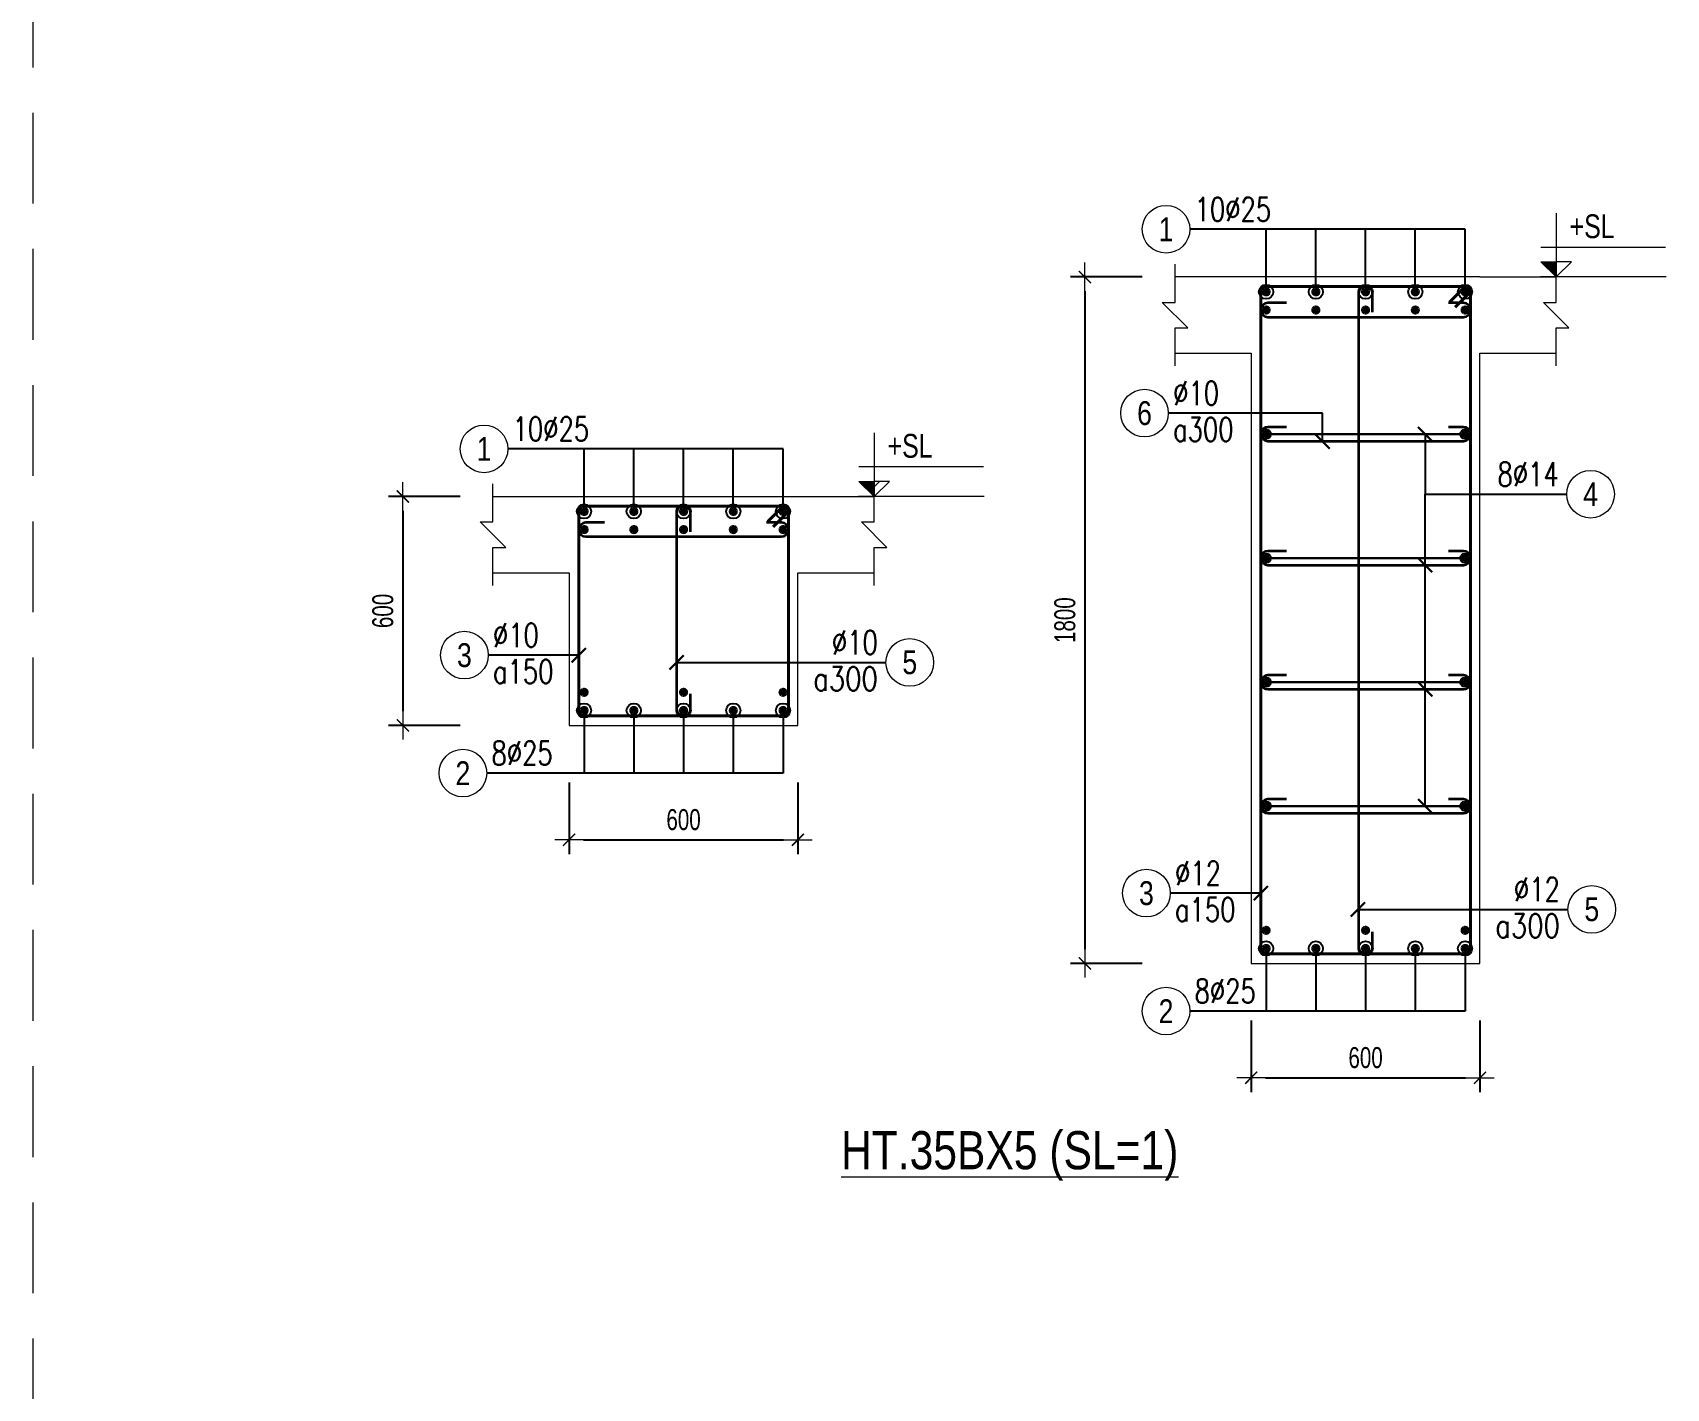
# Model space of a CAD drawing. Header units: millimetres. Extents: x 225489 to 327520, y -235866 to -221866.
# Drawn here: x 301372 to 305658, y -229497 to -225942 of the extents above; entities that cross this region are included whole.
import ezdxf
from ezdxf.enums import TextEntityAlignment as Align

# ---------------------------------------------------------------- set-up
doc = ezdxf.new("R2010")
doc.units = ezdxf.units.MM
doc.header["$PDMODE"] = 3
doc.linetypes.add('HIDDEN2', pattern=[4.762499999999999, 3.175, -1.5875])
doc.layers.get('0').update_dxf_attribs({"lineweight": 20})
doc.layers.get('Defpoints').update_dxf_attribs({"color": 151, "lineweight": 9})
for name, color, linetype, lineweight in [('NDC_S_ANNO', 7, 'Continuous', 20), ('NDC_S_CONTINUOUS', 3, 'Continuous', 20), ('NDC_S_DIM', 1, 'Continuous', 15), ('NDC_S_HIDDEN', 8, 'HIDDEN2', 13), ('NDC_S_REBAR', 4, 'Continuous', 35), ('NDC_S_STIRRUP', 4, 'Continuous', 40), ('NDC_S_TEXT SYMBOL', 7, 'Continuous', 20), ('NDC_S_THIN LINE', 8, 'Continuous', 9), ('NDC_S_VN TEXT', 7, 'Continuous', 20)]:
    doc.layers.add(name, color=color, linetype=linetype, lineweight=lineweight)
doc.styles.add('ARIAL', font='arial.ttf', dxfattribs={"width": 0.8})
doc.styles.add('NDC_ANNO', font='', dxfattribs={"width": 0.8})
doc.styles.add('NDC_DIM', font='', dxfattribs={"width": 0.75})
doc.styles.add('NDC_EN TXT', font='romans.shx', dxfattribs={"width": 0.8})
doc.styles.get('NDC_ANNO').set_extended_font_data('Dotum')
doc.styles.get('NDC_DIM').set_extended_font_data('Dotum')
doc.dimstyles.new('NDC_dim_25', dxfattribs={"dimscale": 25, "dimtxt": 2.2, "dimasz": 1.5, "dimexe": 1.5, "dimexo": 2.5, "dimgap": 1, "dimtad": 1, "dimdec": 0, "dimzin": 0, "dimdsep": 46, "dimtxsty": 'NDC_DIM', "dimblk": 'DIMMARK', "dimcen": 0.09, "dimdle": 1.2, "dimclrd": 1, "dimclre": 1, "dimclrt": 3, "dimadec": 0, "dimazin": 0, "dimtfac": 1, "dimtdec": 0, "dimtix": 1, "dimtofl": 0, "dimtmove": 0, "dimatfit": 3, "dimfxl": 6, "dimfxlon": 1, "dimtolj": 1, "dimtzin": 0, "dimarcsym": 0})

# ---------------------------------------------------------------- blocks, each defined once
blk = doc.blocks.new('DIMMARK')
at = {"layer": 'NDC_S_DIM', "color": 1}
blk.add_line((-1.5, 0), (1, 0), dxfattribs=at)
at = {"layer": 'NDC_S_DIM', "color": 2, "const_width": 0.1}
blk.add_lwpolyline([(-0.4242640687119285, -0.4242640687119285), (0.4242640687119285, 0.4242640687119285)], dxfattribs=at)
blk = doc.blocks.new('kata_block_THEP')
at = {"layer": 'NDC_S_REBAR', "color": 0}
for p, q in [((-0.5, 0), (0.5, 0)), ((-0.3535533905960619, 0.353553390592424), (0.3535533905960619, -0.353553390592424)), ((0.3535533905960619, 0.353553390592424), (-0.3535533905960619, -0.353553390592424)), ((0, 0.5), (0, -0.5))]:
    blk.add_line(p, q, dxfattribs=at)
at = {"layer": 'NDC_S_REBAR', "color": 0, "const_width": 0.08333333333333334}
blk.add_lwpolyline([(-0.5, -1.818989403545856e-12, 1), (0.5000000000145519, -1.818989403545856e-12, 1), (-0.5, -1.818989403545856e-12, 1)], format="xyb", dxfattribs=at)
blk = doc.blocks.new('kata_block_CT')
at = {"layer": 'NDC_S_ANNO'}
blk.add_hatch(color=3, dxfattribs=at).paths.add_polyline_path([(0, 1.596954857557648), (-1.612010908633238, 1.596954857557648), (0, 0)])
at = {"layer": 'NDC_S_ANNO', "ltscale": 50}
h = blk.add_hatch(dxfattribs=at)
h.set_pattern_fill('ANSI31', color=256, scale=1.406250541793835, style=0)
h.set_pattern_definition([(45.00000000000001, (0, 5.456968210637569e-12), (-3.157122508925224, 3.157122508925225), [])])
h.paths.add_polyline_path([(0, 1.596954857557648), (0, 0), (1.612010908924276, 1.596954857557648)])
for p, q in [((-1.592704896858777, 3.140833880479477), (11.46947077315417, 3.140833880479477)), ((11.56125648126181, 5.456968210637569e-12), (-1.63869572513795, 5.456968210637569e-12))]:
    blk.add_line(p, q, dxfattribs=at)
for points in [[(0, 6.69495074864426), (0, 0)], [(0, 0), (-1.612010908924276, 1.596954857557648), (0, 1.596954857557648)], [(0, 0), (1.612010908924276, 1.596954857557648), (0, 1.596954857557648)]]:
    blk.add_lwpolyline(points, dxfattribs=at)
at = {"layer": 'NDC_S_ANNO', "color": 8, "ltscale": 50}
blk.add_lwpolyline([(0, 0), (-1.612010908633238, 1.596954857557648), (0, 1.596954857557648)], dxfattribs=at)
at = {"layer": 'NDC_S_TEXT SYMBOL', "color": 3, "style": 'NDC_ANNO', "width": 0.8}
blk.add_attdef('CT', (1.409564409346785, 4.068271311703938), '', height=2.5, dxfattribs=at)
blk = doc.blocks.new('*D284')
at = {"layer": 'Defpoints', "color": 0, "transparency": 16777216}
for p in [(304568.9384461585, -228382.7214923725), (305168.9384461585, -228382.7214923725), (305168.9384461585, -228682.7214923725)]:
    blk.add_point(p, dxfattribs=at)
at = {"layer": 'NDC_S_DIM', "color": 1, "lineweight": -2, "transparency": 16777216}
for p, q in [((304568.9384461585, -228532.7214923725), (304568.9384461585, -228720.2214923725)), ((305168.9384461585, -228532.7214923725), (305168.9384461585, -228720.2214923725)), ((304606.4384461585, -228682.7214923725), (305131.4384461585, -228682.7214923725))]:
    blk.add_line(p, q, dxfattribs=at)
at = {"layer": 'NDC_S_DIM', "color": 1, "lineweight": -2, "transparency": 16777216, "xscale": 37.5, "yscale": 37.5, "zscale": 37.5, "rotation": 180}
blk.add_blockref('DIMMARK', (304568.9384461585, -228682.7214923725), dxfattribs=at)
at = {"layer": 'NDC_S_DIM', "color": 1, "lineweight": -2, "transparency": 16777216, "xscale": 37.5, "yscale": 37.5, "zscale": 37.5}
blk.add_blockref('DIMMARK', (305168.9384461585, -228682.7214923725), dxfattribs=at)
at = {"layer": 'NDC_S_DIM', "color": 3, "transparency": 16777216, "insert": (304868.9384461585, -228630.2214923725), "char_height": 55.00000000000001, "attachment_point": 5, "style": 'NDC_DIM'}
blk.add_mtext('\\A1;600', dxfattribs=at)
blk = doc.blocks.new('*D285')
at = {"layer": 'Defpoints', "color": 0, "transparency": 16777216}
for p in [(304638.6115707029, -226582.7214923725), (304132.6115707029, -228382.7214923725), (304638.6115707029, -228382.7214923725)]:
    blk.add_point(p, dxfattribs=at)
at = {"layer": 'NDC_S_DIM', "color": 1, "lineweight": -2, "transparency": 16777216}
for p, q in [((304282.6115707029, -226582.7214923725), (304095.1115707029, -226582.7214923725)), ((304132.6115707029, -226620.2214923725), (304132.6115707029, -228345.2214923725)), ((304282.6115707029, -228382.7214923725), (304095.1115707029, -228382.7214923725))]:
    blk.add_line(p, q, dxfattribs=at)
at = {"layer": 'NDC_S_DIM', "color": 1, "lineweight": -2, "transparency": 16777216, "xscale": 37.5, "yscale": 37.5, "zscale": 37.5}
for p, rotation in [((304132.6115707029, -226582.7214923725), 90), ((304132.6115707029, -228382.7214923725), 270)]:
    blk.add_blockref('DIMMARK', p, dxfattribs=dict(at, rotation=rotation))
at = {"layer": 'NDC_S_DIM', "color": 3, "transparency": 16777216, "insert": (304080.1115707029, -227482.7214923725), "char_height": 55.00000000000001, "attachment_point": 5, "rotation": 90, "style": 'NDC_DIM'}
blk.add_mtext('\\A1;1800', dxfattribs=at)
blk = doc.blocks.new('*U11')
blk.add_circle((-2.5, 0), 2.5)
at = {"layer": 'NDC_S_VN TEXT', "color": 3, "style": 'NDC_EN TXT', "width": 0.75}
blk.add_attdef('DK1', (0.5, 0.8455043070534884), '', height=2.5, dxfattribs=at)
at = {"layer": 'NDC_S_VN TEXT', "color": 7, "style": 'ARIAL', "width": 0.8}
blk.add_attdef('SH2', text='', height=2.5, dxfattribs=at).set_placement((-2.5, 0), align=Align.MIDDLE)
blk = doc.blocks.new('*U12')
blk.add_circle((-2.5, 0), 2.5)
at = {"layer": 'NDC_S_VN TEXT', "color": 3, "style": 'NDC_EN TXT', "width": 0.75}
for tag, p in [('DK1', (0.5, 0.8455043070534884)), ('KC1', (0.5, -2.972544307831413))]:
    blk.add_attdef(tag, p, '', height=2.5, dxfattribs=at)
at = {"layer": 'NDC_S_VN TEXT', "color": 7, "style": 'ARIAL', "width": 0.8}
blk.add_attdef('SH2', text='', height=2.5, dxfattribs=at).set_placement((-2.5, 0), align=Align.MIDDLE)
blk = doc.blocks.new('*U10')
blk.add_circle((2.5, 0), 2.5)
at = {"layer": 'NDC_S_VN TEXT', "color": 3, "style": 'NDC_EN TXT', "width": 0.75}
blk.add_attdef('DK2', text='', height=2.5, dxfattribs=at).set_placement((-0.85, 0.8455043070534884), align=Align.RIGHT)
at = {"layer": 'NDC_S_VN TEXT', "color": 7, "style": 'ARIAL', "width": 0.8}
blk.add_attdef('SH3', text='', height=2.5, dxfattribs=at).set_placement((2.5, 0), align=Align.MIDDLE)
blk = doc.blocks.new('*U15')
blk.add_circle((2.5, 0), 2.5)
at = {"layer": 'NDC_S_VN TEXT', "color": 3, "style": 'NDC_EN TXT'}
for tag, width, p in [('DK2', 0.75, (-0.85, 0.8455043070534884)), ('KC2', 0.8, (-0.85, -2.972544307831413))]:
    blk.add_attdef(tag, text='', height=2.5, dxfattribs=dict(at, width=width)).set_placement(p, align=Align.RIGHT)
at = {"layer": 'NDC_S_VN TEXT', "color": 7, "style": 'ARIAL', "width": 0.8}
blk.add_attdef('SH3', text='', height=2.5, dxfattribs=at).set_placement((2.5, 0), align=Align.MIDDLE)
blk = doc.blocks.new('kata_block_TD')
at = {"color": 6, "linetype": 'ByBlock', "lineweight": -2, "style": 'ARIAL', "width": 0.8}
blk.add_attdef('SECTDET2', text='', height=5, dxfattribs=at).set_placement((0, 7.970649532882817), align=Align.CENTER)
at = {"color": 0, "linetype": 'ByBlock', "lineweight": -2, "style": 'ARIAL', "width": 0.8}
blk.add_attdef('SECTDET1', text='', height=5, dxfattribs=at).set_placement((0, 1.470649532882817), align=Align.CENTER)
at = {"color": 3, "lineweight": 25, "style": 'ARIAL', "width": 0.8}
blk.add_attdef('SSCALE', text='', height=2.5, dxfattribs=at).set_placement((0, -3.998868953555331), align=Align.CENTER)
blk = doc.blocks.new('*D286')
at = {"layer": 'Defpoints', "color": 0, "transparency": 16777216}
for p in [(302779.5739963371, -227758.6206376259), (303379.5739963371, -227758.6206376259), (303379.5739963371, -228058.6206376259)]:
    blk.add_point(p, dxfattribs=at)
at = {"layer": 'NDC_S_DIM', "color": 1, "lineweight": -2, "transparency": 16777216}
for p, q in [((302779.5739963371, -227908.6206376259), (302779.5739963371, -228096.1206376259)), ((303379.5739963371, -227908.6206376259), (303379.5739963371, -228096.1206376259)), ((302817.0739963371, -228058.6206376259), (303342.0739963371, -228058.6206376259))]:
    blk.add_line(p, q, dxfattribs=at)
at = {"layer": 'NDC_S_DIM', "color": 1, "lineweight": -2, "transparency": 16777216, "xscale": 37.5, "yscale": 37.5, "zscale": 37.5, "rotation": 180}
blk.add_blockref('DIMMARK', (302779.5739963371, -228058.6206376259), dxfattribs=at)
at = {"layer": 'NDC_S_DIM', "color": 1, "lineweight": -2, "transparency": 16777216, "xscale": 37.5, "yscale": 37.5, "zscale": 37.5}
blk.add_blockref('DIMMARK', (303379.5739963371, -228058.6206376259), dxfattribs=at)
at = {"layer": 'NDC_S_DIM', "color": 3, "transparency": 16777216, "insert": (303079.5739963371, -228006.1206376259), "char_height": 55.00000000000001, "attachment_point": 5, "style": 'NDC_DIM'}
blk.add_mtext('\\A1;600', dxfattribs=at)
blk = doc.blocks.new('*D287')
at = {"layer": 'Defpoints', "color": 0, "transparency": 16777216}
for p in [(302849.2471208815, -227158.6206376259), (302343.2471208815, -227758.6206376259), (302849.2471208815, -227758.6206376259)]:
    blk.add_point(p, dxfattribs=at)
at = {"layer": 'NDC_S_DIM', "color": 1, "lineweight": -2, "transparency": 16777216}
for p, q in [((302493.2471208815, -227158.6206376259), (302305.7471208815, -227158.6206376259)), ((302343.2471208815, -227196.1206376259), (302343.2471208815, -227721.1206376259)), ((302493.2471208815, -227758.6206376259), (302305.7471208815, -227758.6206376259))]:
    blk.add_line(p, q, dxfattribs=at)
at = {"layer": 'NDC_S_DIM', "color": 1, "lineweight": -2, "transparency": 16777216, "xscale": 37.5, "yscale": 37.5, "zscale": 37.5}
for p, rotation in [((302343.2471208815, -227158.6206376259), 90), ((302343.2471208815, -227758.6206376259), 270)]:
    blk.add_blockref('DIMMARK', p, dxfattribs=dict(at, rotation=rotation))
at = {"layer": 'NDC_S_DIM', "color": 3, "transparency": 16777216, "insert": (302290.7471208815, -227458.6206376259), "char_height": 55.00000000000001, "attachment_point": 5, "rotation": 90, "style": 'NDC_DIM'}
blk.add_mtext('\\A1;600', dxfattribs=at)

msp = doc.modelspace()

# ---------------------------------------------------------------- linework, layer by layer
at = {"layer": 'NDC_S_CONTINUOUS'}
for points in [[(305168.9384461585, -226582.7214923725), (305168.9384461585, -226582.7214923725), (304568.9384461585, -226582.7214923725), (304568.9384461585, -226582.7214923725), (304368.9384461585, -226582.7214923725)], [(305168.9384461585, -226582.7214923725), (305368.9384461585, -226582.7214923725)], [(304368.9384461585, -226782.7214923725), (304568.9384461585, -226782.7214923725), (304568.9384461585, -228382.7214923725), (305168.9384461585, -228382.7214923725), (305168.9384461585, -226782.7214923725)], [(305168.9384461585, -226782.7214923725), (305368.9384461585, -226782.7214923725)], [(302579.5739963371, -227158.6206376259), (302779.5739963371, -227158.6206376259), (302779.5739963371, -227158.6206376259), (303379.5739963371, -227158.6206376259), (303379.5739963371, -227158.6206376259), (303579.5739963371, -227158.6206376259)], [(302579.5739963371, -227358.6206376259), (302779.5739963371, -227358.6206376259), (302779.5739963371, -227758.6206376259), (303379.5739963371, -227758.6206376259), (303379.5739963371, -227358.6206376259), (303579.5739963371, -227358.6206376259)]]:
    msp.add_lwpolyline(points, dxfattribs=at)
at = {"layer": 'NDC_S_HIDDEN', "ltscale": 75}
msp.add_line((301371.9401375494, -221865.8761660784), (301371.9401375494, -235865.8761660625), dxfattribs=at)
at = {"layer": 'NDC_S_REBAR'}
for points in [[(304887.3084882527, -226675.0661823059), (304887.3084882527, -226626.153012496, 0.9999999999999999), (304850.4444882526, -226626.153012496), (304850.4444882526, -228339.2894923725, 0.9999999999999999), (304887.3084882527, -228339.2894923725), (304887.3084882527, -228300.0326013637, -0.414213562)], [(304661.2836159684, -226651.0124430245), (304612.3704461586, -226651.0124430245, 0.9999999999999999), (304612.3704461586, -226687.8764430246), (305125.5064461585, -226687.8764430246, 0.9999999999999999), (305125.5064461585, -226651.0124430245), (305086.2495551497, -226651.0124430245, -0.414213562)], [(304661.2836159684, -226976.3399264253), (304612.3704461586, -226976.3399264253, 0.9999999999999999), (304612.3704461586, -227013.2039264254), (305125.5064461585, -227013.2039264254, 0.9999999999999999), (305125.5064461585, -226976.3399264253), (305086.2495551497, -226976.3399264253, -0.414213562)], [(303098.1389998678, -227250.9653275592), (303098.1389998678, -227202.0521577494, 0.9999999999999999), (303061.2749998678, -227202.0521577494), (303061.2749998678, -227715.1886376258, 0.9999999999999999), (303098.1389998678, -227715.1886376258), (303098.1389998678, -227675.931746617, -0.414213562)], [(302871.919166147, -227226.9115882779), (302823.0059963372, -227226.9115882779, 0.9999999999999999), (302823.0059963372, -227263.775588278), (303336.1419963371, -227263.775588278, 0.9999999999999999), (303336.1419963371, -227226.9115882779), (303296.8851053283, -227226.9115882779, -0.414213562)], [(304661.2836159684, -227301.667409826), (304612.3704461586, -227301.667409826, 0.9999999999999999), (304612.3704461586, -227338.531409826), (305125.5064461585, -227338.531409826, 0.9999999999999999), (305125.5064461585, -227301.667409826), (305086.2495551497, -227301.667409826, -0.414213562)], [(304661.2836159684, -227626.9948932266), (304612.3704461585, -227626.9948932266, 0.9999999999999999), (304612.3704461585, -227663.8588932266), (305125.5064461585, -227663.8588932266, 0.9999999999999999), (305125.5064461585, -227626.9948932266), (305086.2495551496, -227626.9948932266, -0.414213562)], [(304661.2836159683, -227952.3223766272), (304612.3704461585, -227952.3223766272, 0.9999999999999999), (304612.3704461585, -227989.1863766273), (305125.5064461584, -227989.1863766273, 0.9999999999999999), (305125.5064461584, -227952.3223766272), (305086.2495551496, -227952.3223766272, -0.414213562)]]:
    msp.add_lwpolyline(points, format="xyb", dxfattribs=at)
at = {"layer": 'NDC_S_STIRRUP'}
for points in [[(305089.9384461585, -226647.7214923725), (305129.9384461585, -226607.7214923725, -0.414213562), (305143.9384461585, -226621.7214923725), (305143.9384461585, -228343.7214923725, -0.414213562), (305129.9384461585, -228357.7214923725), (304607.9384461585, -228357.7214923725, -0.414213562), (304593.9384461585, -228343.7214923725), (304593.9384461585, -226621.7214923725, -0.414213562), (304607.9384461585, -226607.7214923725), (305129.9384461585, -226607.7214923725, -0.414213562), (305143.9384461585, -226621.7214923725), (305103.9384461585, -226661.7214923725)], [(303300.5739963371, -227223.6206376259), (303340.5739963371, -227183.6206376259, -0.414213562), (303354.5739963371, -227197.6206376259), (303354.5739963371, -227719.6206376259, -0.414213562), (303340.5739963371, -227733.6206376259), (302818.5739963371, -227733.6206376259, -0.414213562), (302804.5739963371, -227719.6206376259), (302804.5739963371, -227197.6206376259, -0.414213562), (302818.5739963371, -227183.6206376259), (303340.5739963371, -227183.6206376259, -0.414213562), (303354.5739963371, -227197.6206376259), (303314.5739963371, -227237.6206376259)]]:
    msp.add_lwpolyline(points, format="xyb", dxfattribs=at)
at = {"layer": 'NDC_S_THIN LINE'}
for points in [[(304368.9384461585, -226816.0548257059), (304368.9384461585, -226716.0548257059), (304402.2717794919, -226716.0548257059), (304335.6051128252, -226649.3881590392), (304368.9384461585, -226649.3881590392), (304368.9384461585, -226549.3881590392)], [(305368.9384461585, -226816.0548257059), (305368.9384461585, -226716.0548257059), (305402.2717794919, -226716.0548257059), (305335.6051128252, -226649.3881590392), (305368.9384461585, -226649.3881590392), (305368.9384461585, -226549.3881590392)], [(302579.5739963371, -227391.9539709592), (302579.5739963371, -227291.9539709592), (302612.9073296705, -227291.9539709592), (302546.2406630038, -227225.2873042925), (302579.5739963371, -227225.2873042925), (302579.5739963371, -227125.2873042925)], [(303579.5739963371, -227391.9539709592), (303579.5739963371, -227291.9539709592), (303612.9073296705, -227291.9539709592), (303546.2406630038, -227225.2873042925), (303579.5739963371, -227225.2873042925), (303579.5739963371, -227125.2873042925)]]:
    msp.add_lwpolyline(points, dxfattribs=at)

# ---------------------------------------------------------------- block references
at = {"layer": 'NDC_S_REBAR', "xscale": 22, "yscale": 22, "zscale": 22}
for p in [(304607.9384461585, -226621.7214923725), (304738.4384461585, -226621.7214923725), (304868.9384461585, -226621.7214923725), (304999.4384461585, -226621.7214923725), (305129.9384461585, -226621.7214923725), (304607.9384461585, -226669.4444430245), (304738.4384461585, -226669.4444430245), (304868.9384461585, -226669.4444430245), (304999.4384461585, -226669.4444430245), (305129.9384461585, -226669.4444430245), (304607.9384461585, -226994.7719264253), (305129.9384461585, -226994.7719264253), (302818.5739963371, -227197.6206376259), (302949.0739963371, -227197.6206376259), (303079.5739963371, -227197.6206376259), (303210.0739963371, -227197.6206376259), (303340.5739963371, -227197.6206376259), (302818.5739963371, -227245.3435882779), (302949.0739963371, -227245.3435882779), (303079.5739963371, -227245.3435882779), (303210.0739963371, -227245.3435882779), (303340.5739963371, -227245.3435882779), (304607.9384461585, -227320.099409826), (305129.9384461585, -227320.099409826), (302818.5739963371, -227671.9810052811), (303079.5739963371, -227671.9810052809), (303340.5739963371, -227671.9810052811), (304607.9384461585, -227645.4268932266), (305129.9384461585, -227645.4268932266), (302818.5739963371, -227719.6206376259), (302949.0739963371, -227719.6206376259), (303079.5739963371, -227719.6206376259), (303210.0739963371, -227719.6206376259), (303340.5739963371, -227719.6206376259), (304607.9384461584, -227970.7543766272), (305129.9384461584, -227970.7543766272), (304607.9384461585, -228296.0818600277), (304868.9384461585, -228296.0818600275), (305129.9384461585, -228296.0818600277), (304607.9384461585, -228343.7214923725), (304738.4384461585, -228343.7214923725), (304868.9384461585, -228343.7214923725), (304999.4384461585, -228343.7214923725), (305129.9384461585, -228343.7214923725)]:
    msp.add_blockref('kata_block_THEP', p, dxfattribs=at)
at = {"layer": 'NDC_S_THIN LINE', "xscale": 25, "yscale": 25, "zscale": 25}
for name, p, values in [('*U11', (304407.9384461585, -226457.7214923725), {'SH2': '1', 'DK1': '10%%c25'}), ('*U12', (304351.4384461585, -226939.7719264253), {'SH2': '6', 'DK1': '%%c10', 'KC1': 'a300'}), ('*U11', (302618.5739963371, -227033.6206376259), {'SH2': '1', 'DK1': '10%%c25'}), ('*U10', (305396.8286899561, -227152.355455781), {'SH3': '4', 'DK2': '8%%c14'}), ('*U12', (302567.0739963371, -227574.4413082355), {'SH2': '3', 'DK1': '%%c10', 'KC1': 'a150'}), ('*U15', (303610.6301952014, -227593.5369005127), {'SH3': '5', 'DK2': '%%c10', 'KC2': 'a300'}), ('*U11', (302563.1155484887, -227883.6206376259), {'SH2': '2', 'DK1': '8%%c25'}), ('*U12', (304356.4384461585, -228198.5421629821), {'SH2': '3', 'DK1': '%%c12', 'KC1': 'a150'}), ('*U15', (305399.9946450228, -228241.1886205519), {'SH3': '5', 'DK2': '%%c12', 'KC2': 'a300'}), ('*U11', (304407.9384461585, -228507.7214923725), {'SH2': '2', 'DK1': '8%%c25'})]:
    msp.add_blockref(name, p, dxfattribs=at).add_auto_attribs(values)
at = {"layer": 'NDC_S_VN TEXT', "xscale": 25, "yscale": 25, "zscale": 25}
for p in [(305368.9384461585, -226582.7214923725), (303579.5739963371, -227158.6206376259)]:
    msp.add_blockref('kata_block_CT', p, dxfattribs=at).add_auto_attribs({'CT': '+SL'})
at = {"layer": 'NDC_S_VN TEXT'}
ref = msp.add_blockref('kata_block_TD', (303935.2786692916, -228952.1870702374), dxfattribs=dict(at, xscale=20, yscale=20, zscale=20))
ref.add_attrib('SECTDET1', '%%uHT.35BX5 (SL=1)', dxfattribs={"layer": '0', "color": 0, "linetype": 'ByBlock', "lineweight": -2, "height": 100, "style": 'ARIAL', "width": 0.8}).set_placement((303935.2786692916, -228922.7740795798), align=Align.CENTER)

# ---------------------------------------------------------------- dimensions: what is measured, and where the dimension line sits
at = {"layer": 'NDC_S_DIM'}
for base, p1, p2, picture, middle in [((304132.6115707029, -228382.7214923725), (304638.6115707029, -226582.7214923725), (304638.6115707029, -228382.7214923725), '*D285', (304080.1115707029, -227482.7214923725)), ((302343.2471208815, -227758.6206376259), (302849.2471208815, -227158.6206376259), (302849.2471208815, -227758.6206376259), '*D287', (302290.7471208815, -227458.6206376259))]:
    dim = msp.add_linear_dim(base=base, p1=p1, p2=p2, angle=270, dimstyle='NDC_dim_25', dxfattribs=at)
    dim.commit()
    dim.dimension.update_dxf_attribs({"geometry": picture, "text_midpoint": middle})
for base, p1, p2, picture, middle in [((303379.5739963371, -228058.6206376259), (302779.5739963371, -227758.6206376259), (303379.5739963371, -227758.6206376259), '*D286', (303079.5739963371, -228006.1206376259)), ((305168.9384461585, -228682.7214923725), (304568.9384461585, -228382.7214923725), (305168.9384461585, -228382.7214923725), '*D284', (304868.9384461585, -228630.2214923725))]:
    dim = msp.add_linear_dim(base=base, p1=p1, p2=p2, dimstyle='NDC_dim_25', dxfattribs=at)
    dim.commit()
    dim.dimension.update_dxf_attribs({"geometry": picture, "text_midpoint": middle})

# ---------------------------------------------------------------- leaders
at = {"layer": 'NDC_S_THIN LINE'}
for points, override in [([(304607.9384461585, -226621.7214923725), (304607.9384461585, -226457.7214923725), (304407.9384461585, -226457.7214923725)], {"dimldrblk": 'DotBlank'}), ([(304738.4384461585, -226621.7214923725), (304738.4384461585, -226457.7214923725), (304407.9384461585, -226457.7214923725)], {"dimldrblk": 'DotBlank'}), ([(304868.9384461585, -226621.7214923725), (304868.9384461585, -226457.7214923725), (304407.9384461585, -226457.7214923725)], {"dimldrblk": 'DotBlank'}), ([(304999.4384461585, -226621.7214923725), (304999.4384461585, -226457.7214923725), (304407.9384461585, -226457.7214923725)], {"dimldrblk": 'DotBlank'}), ([(305129.9384461585, -226621.7214923725), (305129.9384461585, -226457.7214923725), (304407.9384461585, -226457.7214923725)], {"dimldrblk": 'DotBlank'}), ([(304756.2717794919, -227014.7719264253), (304756.2717794919, -226939.7719264253), (304351.4384461585, -226939.7719264253)], {"dimldrblk": 'ArchTick'}), ([(304607.9384461585, -226994.7719264253), (305135.9384461585, -226994.7719264253)], {"dimasz": 1, "dimldrblk": 'DotBlank'}), ([(305129.9384461585, -226994.7719264253), (304607.9384461585, -226994.7719264253)], {"dimasz": 1, "dimldrblk": 'DotBlank'}), ([(305025.3571439799, -226994.7719264253), (305025.3571439799, -227152.355455781), (305396.8286899561, -227152.355455781)], {"dimldrblk": 'ArchTick'}), ([(302818.5739963371, -227197.6206376259), (302818.5739963371, -227033.6206376259), (302618.5739963371, -227033.6206376259)], {"dimldrblk": 'DotBlank'}), ([(303340.5739963371, -227197.6206376259), (303340.5739963371, -227033.6206376259), (302618.5739963371, -227033.6206376259)], {"dimldrblk": 'DotBlank'}), ([(302949.0739963371, -227197.6206376259), (302949.0739963371, -227033.6206376259), (302749.0739963371, -227033.6206376259)], {"dimldrblk": 'DotBlank'}), ([(303079.5739963371, -227197.6206376259), (303079.5739963371, -227033.6206376259), (302879.5739963371, -227033.6206376259)], {"dimldrblk": 'DotBlank'}), ([(303210.0739963371, -227197.6206376259), (303210.0739963371, -227033.6206376259), (303010.0739963371, -227033.6206376259)], {"dimldrblk": 'DotBlank'}), ([(305025.3571439799, -227338.531409826), (305025.3571439799, -227152.355455781), (305396.8286899561, -227152.355455781)], {"dimldrblk": 'ArchTick'}), ([(305025.3571439799, -227663.8588932266), (305025.3571439799, -227152.355455781), (305396.8286899561, -227152.355455781)], {"dimldrblk": 'ArchTick'}), ([(305025.3571439799, -227970.7543766272), (305025.3571439799, -227152.355455781), (305396.8286899561, -227152.355455781)], {"dimldrblk": 'ArchTick'}), ([(304607.9384461585, -227320.099409826), (305135.9384461585, -227320.099409826)], {"dimasz": 1, "dimldrblk": 'DotBlank'}), ([(305129.9384461585, -227320.099409826), (304607.9384461585, -227320.099409826)], {"dimasz": 1, "dimldrblk": 'DotBlank'}), ([(302804.5739963371, -227574.4413082355), (302567.0739963371, -227574.4413082355)], {"dimldrblk": 'ArchTick'}), ([(303061.2749998678, -227593.5369005127), (303610.6301952014, -227593.5369005127)], {"dimldrblk": 'ArchTick'}), ([(304607.9384461585, -227645.4268932266), (305135.9384461585, -227645.4268932266)], {"dimasz": 1, "dimldrblk": 'DotBlank'}), ([(305129.9384461585, -227645.4268932266), (304607.9384461585, -227645.4268932266)], {"dimasz": 1, "dimldrblk": 'DotBlank'}), ([(302818.5739963371, -227719.6206376259), (302818.5739963371, -227883.6206376259), (302563.1155484887, -227883.6206376259)], {"dimldrblk": 'DotBlank'}), ([(303340.5739963371, -227719.6206376259), (303340.5739963371, -227883.6206376259), (302563.1155484887, -227883.6206376259)], {"dimldrblk": 'DotBlank'}), ([(302949.0739963371, -227719.6206376259), (302949.0739963371, -227883.6206376259), (302693.6155484887, -227883.6206376259)], {"dimldrblk": 'DotBlank'}), ([(303079.5739963371, -227719.6206376259), (303079.5739963371, -227883.6206376259), (302824.1155484887, -227883.6206376259)], {"dimldrblk": 'DotBlank'}), ([(303210.0739963371, -227719.6206376259), (303210.0739963371, -227883.6206376259), (302954.6155484887, -227883.6206376259)], {"dimldrblk": 'DotBlank'}), ([(304607.9384461584, -227970.7543766272), (305135.9384461584, -227970.7543766272)], {"dimasz": 1, "dimldrblk": 'DotBlank'}), ([(305129.9384461584, -227970.7543766272), (304607.9384461584, -227970.7543766272)], {"dimasz": 1, "dimldrblk": 'DotBlank'}), ([(304593.9384461585, -228198.5421629821), (304356.4384461585, -228198.5421629821)], {"dimldrblk": 'ArchTick'}), ([(304848.9384461587, -228241.1886205519), (305399.9946450228, -228241.1886205519)], {"dimldrblk": 'ArchTick'}), ([(304607.9384461585, -228343.7214923725), (304607.9384461585, -228507.7214923725), (304407.9384461585, -228507.7214923725)], {"dimldrblk": 'DotBlank'}), ([(304738.4384461585, -228343.7214923725), (304738.4384461585, -228507.7214923725), (304407.9384461585, -228507.7214923725)], {"dimldrblk": 'DotBlank'}), ([(304868.9384461585, -228343.7214923725), (304868.9384461585, -228507.7214923725), (304407.9384461585, -228507.7214923725)], {"dimldrblk": 'DotBlank'}), ([(304999.4384461585, -228343.7214923725), (304999.4384461585, -228507.7214923725), (304407.9384461585, -228507.7214923725)], {"dimldrblk": 'DotBlank'}), ([(305129.9384461585, -228343.7214923725), (305129.9384461585, -228507.7214923725), (304407.9384461585, -228507.7214923725)], {"dimldrblk": 'DotBlank'})]:
    msp.add_leader(points, dimstyle='NDC_dim_25', override=override, dxfattribs=at)

doc.saveas('drawing.dxf')
